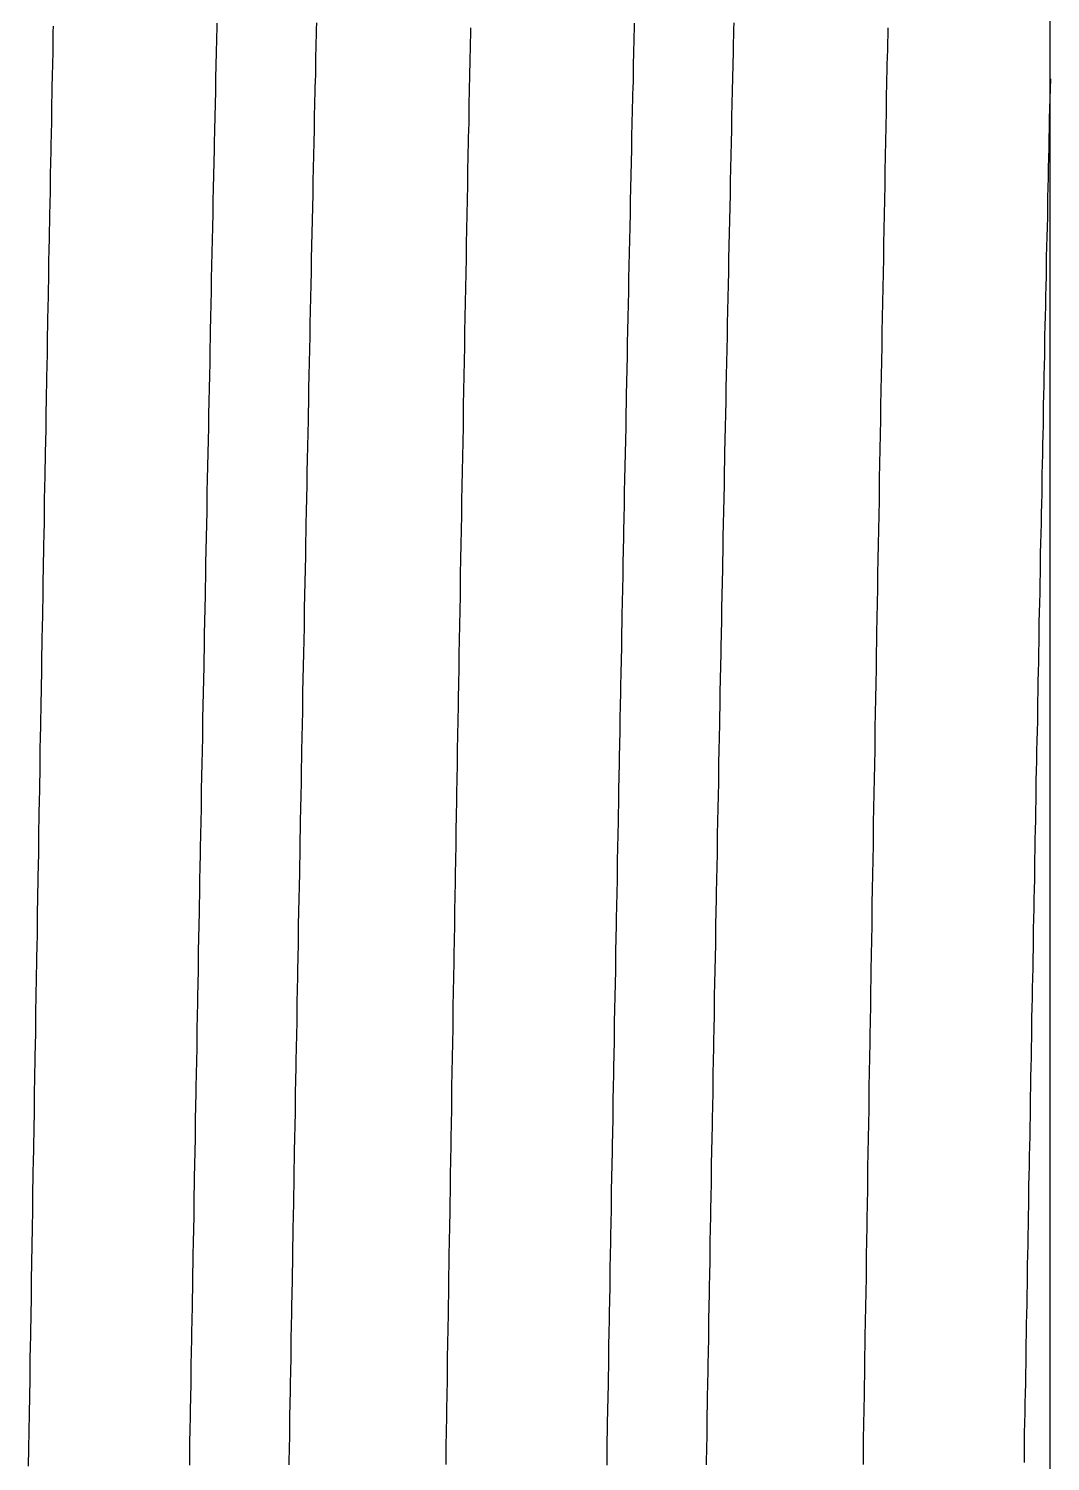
# Model space of a CAD drawing. Header units: millimetres. Extents: x 0 to 3800, y -67 to 2530.
# Drawn here: x 2294.82 to 2298.59, y 898.09 to 903.38 of the extents above; entities that cross this region are included whole.
import ezdxf

# ---------------------------------------------------------------- set-up
doc = ezdxf.new("R2010")
doc.units = ezdxf.units.MM
doc.layers.add('내부선 및 부속', color=4, linetype='Continuous')

msp = doc.modelspace()

# ---------------------------------------------------------------- linework, layer by layer
at = {"layer": '내부선 및 부속', "linetype": 'Continuous'}
msp.add_line((2298.5944, 874.4582), (2298.5944, 911.1466), dxfattribs=at)
at = {"layer": '내부선 및 부속', "linetype": 'Continuous', "flags": 128}
for points in [[(2294.8249, 898.0727), (2294.8249, 898.0947), (2294.8259, 898.1157), (2294.8259, 898.1377), (2294.8259, 898.1587), (2294.8269, 898.1807), (2294.8269, 898.2017), (2294.8269, 898.2227), (2294.8279, 898.2447), (2294.8279, 898.2657), (2294.8279, 898.2877), (2294.8289, 898.3087), (2294.8289, 898.3307), (2294.8289, 898.3517), (2294.8299, 898.3727), (2294.8299, 898.3947), (2294.8299, 898.4157), (2294.8309, 898.4377), (2294.8309, 898.4587), (2294.8309, 898.4807), (2294.8319, 898.5017), (2294.8319, 898.5227), (2294.8329, 898.5447), (2294.8329, 898.5657), (2294.8329, 898.5877), (2294.8339, 898.6087), (2294.8339, 898.6307), (2294.8339, 898.6517), (2294.8349, 898.6727), (2294.8349, 898.6947), (2294.8349, 898.7157), (2294.8359, 898.7377), (2294.8359, 898.7587), (2294.8359, 898.7807), (2294.8369, 898.8017), (2294.8369, 898.8227), (2294.8369, 898.8447), (2294.8379, 898.8657), (2294.8379, 898.8877), (2294.8379, 898.9087), (2294.8389, 898.9297), (2294.8389, 898.9517), (2294.8389, 898.9727), (2294.8399, 898.9947), (2294.8399, 899.0157), (2294.8399, 899.0377), (2294.8409, 899.0587), (2294.8409, 899.0797), (2294.8409, 899.1017), (2294.8419, 899.1227), (2294.8419, 899.1447), (2294.8419, 899.1657), (2294.8429, 899.1877), (2294.8429, 899.2087), (2294.8439, 899.2297), (2294.8439, 899.2297), (2294.8439, 899.2517), (2294.8439, 899.2727), (2294.8449, 899.2947), (2294.8449, 899.3157), (2294.8449, 899.3377), (2294.8459, 899.3587), (2294.8459, 899.3797), (2294.8459, 899.4017), (2294.8469, 899.4227), (2294.8469, 899.4447), (2294.8469, 899.4657), (2294.8479, 899.4877), (2294.8479, 899.5087), (2294.8479, 899.5297), (2294.8489, 899.5517), (2294.8489, 899.5727), (2294.8489, 899.5947), (2294.8499, 899.6157), (2294.8499, 899.6377), (2294.8509, 899.6587), (2294.8509, 899.6797), (2294.8509, 899.7017), (2294.8519, 899.7227), (2294.8519, 899.7447), (2294.8519, 899.7657), (2294.8529, 899.7877), (2294.8529, 899.8087), (2294.8529, 899.8297), (2294.8539, 899.8517), (2294.8539, 899.8727), (2294.8539, 899.8947), (2294.8549, 899.9157), (2294.8549, 899.9367), (2294.8549, 899.9587), (2294.8559, 899.9797), (2294.8559, 900.0017), (2294.8569, 900.0227), (2294.8569, 900.0447), (2294.8569, 900.0657), (2294.8579, 900.0867), (2294.8579, 900.1087), (2294.8579, 900.1297), (2294.8589, 900.1517), (2294.8589, 900.1727), (2294.8589, 900.1947), (2294.8599, 900.2157), (2294.8599, 900.2367), (2294.8599, 900.2587), (2294.8609, 900.2797), (2294.8609, 900.3017), (2294.8619, 900.3227), (2294.8619, 900.3447), (2294.8619, 900.3657), (2294.8629, 900.3867), (2294.8629, 900.4087), (2294.8629, 900.4297), (2294.8639, 900.4517), (2294.8639, 900.4727), (2294.8639, 900.4947), (2294.8649, 900.5157), (2294.8649, 900.5367), (2294.8659, 900.5587), (2294.8659, 900.5797), (2294.8659, 900.6017), (2294.8669, 900.6227), (2294.8669, 900.6447), (2294.8669, 900.6657), (2294.8679, 900.6867), (2294.8679, 900.7087), (2294.8679, 900.7297), (2294.8689, 900.7517), (2294.8689, 900.7727), (2294.8699, 900.7937), (2294.8699, 900.8157), (2294.8699, 900.8367), (2294.8709, 900.8587), (2294.8709, 900.8797), (2294.8709, 900.9017), (2294.8719, 900.9227), (2294.8719, 900.9437), (2294.8719, 900.9657), (2294.8729, 900.9867), (2294.8729, 901.0087), (2294.8739, 901.0297), (2294.8739, 901.0517), (2294.8739, 901.0727), (2294.8749, 901.0937), (2294.8749, 901.1157), (2294.8749, 901.1367), (2294.8759, 901.1587), (2294.8759, 901.1797), (2294.8769, 901.2017), (2294.8769, 901.2227), (2294.8769, 901.2437), (2294.8779, 901.2657), (2294.8779, 901.2867), (2294.8779, 901.3087), (2294.8789, 901.3297), (2294.8789, 901.3517), (2294.8799, 901.3727), (2294.8799, 901.3727), (2294.8799, 901.3937), (2294.8799, 901.4157), (2294.8809, 901.4367), (2294.8809, 901.4587), (2294.8809, 901.4797), (2294.8819, 901.5017), (2294.8819, 901.5227), (2294.8829, 901.5437), (2294.8829, 901.5657), (2294.8829, 901.5867), (2294.8839, 901.6087), (2294.8839, 901.6297), (2294.8839, 901.6507), (2294.8849, 901.6727), (2294.8849, 901.6937), (2294.8859, 901.7157), (2294.8859, 901.7367), (2294.8859, 901.7587), (2294.8869, 901.7797), (2294.8869, 901.8007), (2294.8869, 901.8227), (2294.8879, 901.8437), (2294.8879, 901.8657), (2294.8889, 901.8867), (2294.8889, 901.9087), (2294.8889, 901.9297), (2294.8899, 901.9507), (2294.8899, 901.9727), (2294.8909, 901.9937), (2294.8909, 902.0157), (2294.8909, 902.0367), (2294.8919, 902.0587), (2294.8919, 902.0797), (2294.8919, 902.1007), (2294.8929, 902.1227), (2294.8929, 902.1437), (2294.8939, 902.1657), (2294.8939, 902.1867), (2294.8939, 902.2087), (2294.8949, 902.2297), (2294.8949, 902.2507), (2294.8959, 902.2727), (2294.8959, 902.2937), (2294.8959, 902.3157), (2294.8969, 902.3367), (2294.8969, 902.3587), (2294.8979, 902.3797), (2294.8979, 902.4007), (2294.8979, 902.4227), (2294.8989, 902.4437), (2294.8989, 902.4657), (2294.8999, 902.4867), (2294.8999, 902.5077), (2294.8999, 902.5297), (2294.9009, 902.5507), (2294.9009, 902.5727), (2294.9019, 902.5937), (2294.9019, 902.6157), (2294.9019, 902.6367), (2294.9029, 902.6577), (2294.9029, 902.6797), (2294.9029, 902.7007), (2294.9039, 902.7227), (2294.9039, 902.7437), (2294.9049, 902.7657), (2294.9049, 902.7867), (2294.9059, 902.8077), (2294.9059, 902.8297), (2294.9059, 902.8507), (2294.9069, 902.8727), (2294.9069, 902.8937), (2294.9079, 902.9157), (2294.9079, 902.9367), (2294.9079, 902.9577), (2294.9089, 902.9797), (2294.9089, 903.0007), (2294.9099, 903.0227), (2294.9099, 903.0437), (2294.9099, 903.0657), (2294.9109, 903.0867), (2294.9109, 903.1077), (2294.9119, 903.1297), (2294.9119, 903.1507), (2294.9119, 903.1727), (2294.9129, 903.1937), (2294.9129, 903.2147), (2294.9139, 903.2367), (2294.9139, 903.2577), (2294.9149, 903.2797), (2294.9149, 903.3007), (2294.9149, 903.3227), (2294.9159, 903.3437), (2294.9159, 903.3647), (2294.9169, 903.3867)], [(2295.5189, 903.3977), (2295.5189, 903.3737), (2295.5179, 903.3497), (2295.5179, 903.3257), (2295.5169, 903.3017), (2295.5169, 903.3017), (2295.5169, 903.2787), (2295.5159, 903.2547), (2295.5159, 903.2307), (2295.5149, 903.2067), (2295.5149, 903.1827), (2295.5139, 903.1587), (2295.5139, 903.1347), (2295.5129, 903.1107), (2295.5129, 903.0877), (2295.5119, 903.0637), (2295.5119, 903.0397), (2295.5109, 903.0157), (2295.5109, 902.9917), (2295.5099, 902.9677), (2295.5099, 902.9437), (2295.5089, 902.9207), (2295.5079, 902.8967), (2295.5079, 902.8727), (2295.5069, 902.8487), (2295.5069, 902.8247), (2295.5059, 902.8007), (2295.5059, 902.7767), (2295.5049, 902.7537), (2295.5049, 902.7297), (2295.5039, 902.7057), (2295.5039, 902.6817), (2295.5029, 902.6577), (2295.5029, 902.6337), (2295.5019, 902.6097), (2295.5019, 902.5867), (2295.5009, 902.5627), (2295.5009, 902.5387), (2295.4999, 902.5147), (2295.4999, 902.4907), (2295.4989, 902.4667), (2295.4989, 902.4427), (2295.4979, 902.4187), (2295.4979, 902.3957), (2295.4969, 902.3717), (2295.4969, 902.3477), (2295.4959, 902.3237), (2295.4959, 902.2997), (2295.4949, 902.2757), (2295.4949, 902.2517), (2295.4949, 902.2287), (2295.4939, 902.2047), (2295.4939, 902.1807), (2295.4929, 902.1567), (2295.4929, 902.1327), (2295.4919, 902.1087), (2295.4919, 902.0847), (2295.4909, 902.0617), (2295.4909, 902.0377), (2295.4899, 902.0137), (2295.4899, 901.9897), (2295.4889, 901.9657), (2295.4889, 901.9417), (2295.4879, 901.9177), (2295.4879, 901.8937), (2295.4869, 901.8707), (2295.4869, 901.8467), (2295.4859, 901.8227), (2295.4859, 901.7987), (2295.4849, 901.7747), (2295.4849, 901.7507), (2295.4839, 901.7267), (2295.4839, 901.7037), (2295.4829, 901.6797), (2295.4829, 901.6557), (2295.4829, 901.6317), (2295.4819, 901.6077), (2295.4819, 901.5837), (2295.4809, 901.5597), (2295.4809, 901.5367), (2295.4799, 901.5127), (2295.4799, 901.4887), (2295.4789, 901.4647), (2295.4789, 901.4407), (2295.4779, 901.4167), (2295.4779, 901.3927), (2295.4769, 901.3687), (2295.4769, 901.3457), (2295.4759, 901.3217), (2295.4759, 901.2977), (2295.4759, 901.2737), (2295.4749, 901.2497), (2295.4749, 901.2257), (2295.4739, 901.2017), (2295.4739, 901.1787), (2295.4729, 901.1547), (2295.4729, 901.1307), (2295.4719, 901.1067), (2295.4719, 901.0827), (2295.4709, 901.0587), (2295.4709, 901.0347), (2295.4709, 901.0117), (2295.4699, 900.9877), (2295.4699, 900.9637), (2295.4689, 900.9397), (2295.4689, 900.9157), (2295.4689, 900.9157), (2295.4679, 900.8917), (2295.4679, 900.8677), (2295.4669, 900.8437), (2295.4669, 900.8207), (2295.4659, 900.7967), (2295.4659, 900.7727), (2295.4659, 900.7487), (2295.4649, 900.7247), (2295.4649, 900.7007), (2295.4639, 900.6767), (2295.4639, 900.6537), (2295.4629, 900.6297), (2295.4629, 900.6057), (2295.4619, 900.5817), (2295.4619, 900.5577), (2295.4619, 900.5337), (2295.4609, 900.5097), (2295.4609, 900.4867), (2295.4599, 900.4627), (2295.4599, 900.4387), (2295.4589, 900.4147), (2295.4589, 900.3907), (2295.4579, 900.3667), (2295.4579, 900.3427), (2295.4579, 900.3187), (2295.4569, 900.2957), (2295.4569, 900.2717), (2295.4559, 900.2477), (2295.4559, 900.2237), (2295.4549, 900.1997), (2295.4549, 900.1757), (2295.4539, 900.1517), (2295.4539, 900.1287), (2295.4539, 900.1047), (2295.4529, 900.0807), (2295.4529, 900.0567), (2295.4519, 900.0327), (2295.4519, 900.0087), (2295.4509, 899.9847), (2295.4509, 899.9617), (2295.4509, 899.9377), (2295.4499, 899.9137), (2295.4499, 899.8897), (2295.4489, 899.8657), (2295.4489, 899.8417), (2295.4479, 899.8177), (2295.4479, 899.7937), (2295.4479, 899.7707), (2295.4469, 899.7467), (2295.4469, 899.7227), (2295.4459, 899.6987), (2295.4459, 899.6747), (2295.4449, 899.6507), (2295.4449, 899.6267), (2295.4449, 899.6037), (2295.4439, 899.5797), (2295.4439, 899.5557), (2295.4429, 899.5317), (2295.4429, 899.5077), (2295.4419, 899.4837), (2295.4419, 899.4597), (2295.4419, 899.4367), (2295.4409, 899.4127), (2295.4409, 899.3887), (2295.4399, 899.3647), (2295.4399, 899.3407), (2295.4389, 899.3167), (2295.4389, 899.2927), (2295.4389, 899.2687), (2295.4379, 899.2457), (2295.4379, 899.2217), (2295.4369, 899.1977), (2295.4369, 899.1737), (2295.4359, 899.1497), (2295.4359, 899.1257), (2295.4359, 899.1017), (2295.4349, 899.0787), (2295.4349, 899.0547), (2295.4339, 899.0307), (2295.4339, 899.0067), (2295.4339, 898.9827), (2295.4329, 898.9587), (2295.4329, 898.9347), (2295.4319, 898.9107), (2295.4319, 898.8877), (2295.4309, 898.8637), (2295.4309, 898.8397), (2295.4309, 898.8157), (2295.4299, 898.7917), (2295.4299, 898.7677), (2295.4289, 898.7437), (2295.4289, 898.7207), (2295.4279, 898.6967), (2295.4279, 898.6727), (2295.4279, 898.6487), (2295.4269, 898.6247), (2295.4269, 898.6007), (2295.4259, 898.5767), (2295.4259, 898.5537), (2295.4259, 898.5297), (2295.4259, 898.5297), (2295.4249, 898.5057), (2295.4249, 898.4817), (2295.4239, 898.4577), (2295.4239, 898.4337), (2295.4239, 898.4097), (2295.4229, 898.3857), (2295.4229, 898.3627), (2295.4219, 898.3387), (2295.4219, 898.3147), (2295.4209, 898.2907), (2295.4209, 898.2667), (2295.4209, 898.2427), (2295.4199, 898.2187), (2295.4199, 898.1957), (2295.4189, 898.1717), (2295.4189, 898.1477), (2295.4189, 898.1237), (2295.4179, 898.0997), (2295.4179, 898.0757)], [(2295.8869, 903.3987), (2295.8859, 903.3747), (2295.8859, 903.3507), (2295.8849, 903.3267), (2295.8849, 903.3037), (2295.8839, 903.2797), (2295.8839, 903.2797), (2295.8839, 903.2557), (2295.8829, 903.2317), (2295.8829, 903.2077), (2295.8819, 903.1837), (2295.8809, 903.1597), (2295.8809, 903.1367), (2295.8799, 903.1127), (2295.8799, 903.0887), (2295.8789, 903.0647), (2295.8789, 903.0407), (2295.8779, 903.0167), (2295.8779, 902.9927), (2295.8769, 902.9697), (2295.8769, 902.9457), (2295.8759, 902.9217), (2295.8759, 902.8977), (2295.8749, 902.8737), (2295.8749, 902.8497), (2295.8739, 902.8257), (2295.8739, 902.8017), (2295.8729, 902.7787), (2295.8729, 902.7547), (2295.8719, 902.7307), (2295.8719, 902.7067), (2295.8709, 902.6827), (2295.8709, 902.6587), (2295.8699, 902.6347), (2295.8699, 902.6117), (2295.8689, 902.5877), (2295.8689, 902.5637), (2295.8679, 902.5397), (2295.8679, 902.5157), (2295.8669, 902.4917), (2295.8669, 902.4677), (2295.8659, 902.4447), (2295.8659, 902.4207), (2295.8649, 902.3967), (2295.8649, 902.3727), (2295.8639, 902.3487), (2295.8639, 902.3247), (2295.8629, 902.3007), (2295.8629, 902.2777), (2295.8619, 902.2537), (2295.8619, 902.2297), (2295.8609, 902.2057), (2295.8609, 902.1817), (2295.8599, 902.1577), (2295.8599, 902.1337), (2295.8589, 902.1097), (2295.8589, 902.0867), (2295.8579, 902.0627), (2295.8579, 902.0387), (2295.8569, 902.0147), (2295.8569, 901.9907), (2295.8559, 901.9667), (2295.8559, 901.9427), (2295.8559, 901.9197), (2295.8549, 901.8957), (2295.8549, 901.8717), (2295.8539, 901.8477), (2295.8539, 901.8237), (2295.8529, 901.7997), (2295.8529, 901.7757), (2295.8519, 901.7527), (2295.8519, 901.7287), (2295.8509, 901.7047), (2295.8509, 901.6807), (2295.8499, 901.6567), (2295.8499, 901.6327), (2295.8489, 901.6087), (2295.8489, 901.5847), (2295.8479, 901.5617), (2295.8479, 901.5377), (2295.8479, 901.5137), (2295.8469, 901.4897), (2295.8469, 901.4657), (2295.8459, 901.4417), (2295.8459, 901.4177), (2295.8449, 901.3947), (2295.8449, 901.3707), (2295.8439, 901.3467), (2295.8439, 901.3227), (2295.8429, 901.2987), (2295.8429, 901.2747), (2295.8419, 901.2507), (2295.8419, 901.2277), (2295.8409, 901.2037), (2295.8409, 901.1797), (2295.8409, 901.1557), (2295.8399, 901.1317), (2295.8399, 901.1077), (2295.8389, 901.0837), (2295.8389, 901.0597), (2295.8379, 901.0367), (2295.8379, 901.0127), (2295.8369, 900.9887), (2295.8369, 900.9647), (2295.8359, 900.9407), (2295.8359, 900.9167), (2295.8359, 900.8927), (2295.8359, 900.8927), (2295.8349, 900.8697), (2295.8349, 900.8457), (2295.8339, 900.8217), (2295.8339, 900.7977), (2295.8329, 900.7737), (2295.8329, 900.7497), (2295.8319, 900.7257), (2295.8319, 900.7027), (2295.8319, 900.6787), (2295.8309, 900.6547), (2295.8309, 900.6307), (2295.8299, 900.6067), (2295.8299, 900.5827), (2295.8289, 900.5587), (2295.8289, 900.5347), (2295.8279, 900.5117), (2295.8279, 900.4877), (2295.8269, 900.4637), (2295.8269, 900.4397), (2295.8269, 900.4157), (2295.8259, 900.3917), (2295.8259, 900.3677), (2295.8249, 900.3447), (2295.8249, 900.3207), (2295.8239, 900.2967), (2295.8239, 900.2727), (2295.8239, 900.2487), (2295.8229, 900.2247), (2295.8229, 900.2007), (2295.8219, 900.1777), (2295.8219, 900.1537), (2295.8209, 900.1297), (2295.8209, 900.1057), (2295.8199, 900.0817), (2295.8199, 900.0577), (2295.8199, 900.0337), (2295.8189, 900.0097), (2295.8189, 899.9867), (2295.8179, 899.9627), (2295.8179, 899.9387), (2295.8169, 899.9147), (2295.8169, 899.8907), (2295.8169, 899.8667), (2295.8159, 899.8427), (2295.8159, 899.8197), (2295.8149, 899.7957), (2295.8149, 899.7717), (2295.8139, 899.7477), (2295.8139, 899.7237), (2295.8139, 899.6997), (2295.8129, 899.6757), (2295.8129, 899.6527), (2295.8119, 899.6287), (2295.8119, 899.6047), (2295.8109, 899.5807), (2295.8109, 899.5567), (2295.8109, 899.5327), (2295.8099, 899.5087), (2295.8099, 899.4847), (2295.8089, 899.4617), (2295.8089, 899.4377), (2295.8079, 899.4137), (2295.8079, 899.3897), (2295.8079, 899.3657), (2295.8069, 899.3417), (2295.8069, 899.3177), (2295.8059, 899.2947), (2295.8059, 899.2707), (2295.8049, 899.2467), (2295.8049, 899.2227), (2295.8049, 899.1987), (2295.8039, 899.1747), (2295.8039, 899.1507), (2295.8029, 899.1277), (2295.8029, 899.1037), (2295.8019, 899.0797), (2295.8019, 899.0557), (2295.8019, 899.0317), (2295.8009, 899.0077), (2295.8009, 898.9837), (2295.7999, 898.9597), (2295.7999, 898.9367), (2295.7999, 898.9127), (2295.7989, 898.8887), (2295.7989, 898.8647), (2295.7979, 898.8407), (2295.7979, 898.8167), (2295.7969, 898.7927), (2295.7969, 898.7697), (2295.7969, 898.7457), (2295.7959, 898.7217), (2295.7959, 898.6977), (2295.7949, 898.6737), (2295.7949, 898.6497), (2295.7949, 898.6257), (2295.7939, 898.6017), (2295.7939, 898.5787), (2295.7929, 898.5547), (2295.7929, 898.5307), (2295.7919, 898.5067), (2295.7919, 898.5067), (2295.7919, 898.4827), (2295.7919, 898.4587), (2295.7909, 898.4347), (2295.7909, 898.4117), (2295.7899, 898.3877), (2295.7899, 898.3637), (2295.7899, 898.3397), (2295.7889, 898.3157), (2295.7889, 898.2917), (2295.7879, 898.2677), (2295.7879, 898.2447), (2295.7879, 898.2207), (2295.7869, 898.1967), (2295.7869, 898.1727), (2295.7859, 898.1487), (2295.7859, 898.1247), (2295.7849, 898.1007), (2295.7849, 898.0767)], [(2296.3649, 898.0787), (2296.3649, 898.1057), (2296.3659, 898.1327), (2296.3659, 898.1597), (2296.3669, 898.1867), (2296.3669, 898.2137), (2296.3669, 898.2137), (2296.3679, 898.2407), (2296.3679, 898.2677), (2296.3679, 898.2947), (2296.3689, 898.3217), (2296.3689, 898.3487), (2296.3699, 898.3757), (2296.3699, 898.4027), (2296.3709, 898.4297), (2296.3709, 898.4567), (2296.3709, 898.4837), (2296.3719, 898.5117), (2296.3719, 898.5387), (2296.3729, 898.5657), (2296.3729, 898.5927), (2296.3739, 898.6197), (2296.3739, 898.6467), (2296.3739, 898.6737), (2296.3749, 898.7007), (2296.3749, 898.7277), (2296.3759, 898.7547), (2296.3759, 898.7817), (2296.3769, 898.8087), (2296.3769, 898.8357), (2296.3769, 898.8627), (2296.3779, 898.8897), (2296.3779, 898.9167), (2296.3789, 898.9437), (2296.3789, 898.9707), (2296.3799, 898.9987), (2296.3799, 899.0257), (2296.3799, 899.0527), (2296.3809, 899.0797), (2296.3809, 899.1067), (2296.3819, 899.1337), (2296.3819, 899.1607), (2296.3829, 899.1877), (2296.3829, 899.2147), (2296.3839, 899.2417), (2296.3839, 899.2687), (2296.3839, 899.2957), (2296.3849, 899.3227), (2296.3849, 899.3497), (2296.3859, 899.3767), (2296.3859, 899.4037), (2296.3869, 899.4307), (2296.3869, 899.4577), (2296.3869, 899.4857), (2296.3879, 899.5127), (2296.3879, 899.5397), (2296.3889, 899.5667), (2296.3889, 899.5937), (2296.3899, 899.6207), (2296.3899, 899.6477), (2296.3909, 899.6747), (2296.3909, 899.7017), (2296.3909, 899.7287), (2296.3919, 899.7557), (2296.3919, 899.7827), (2296.3929, 899.8097), (2296.3929, 899.8367), (2296.3939, 899.8637), (2296.3939, 899.8907), (2296.3949, 899.9177), (2296.3949, 899.9447), (2296.3949, 899.9727), (2296.3959, 899.9997), (2296.3959, 900.0267), (2296.3969, 900.0537), (2296.3969, 900.0807), (2296.3979, 900.1077), (2296.3979, 900.1347), (2296.3989, 900.1617), (2296.3989, 900.1887), (2296.3999, 900.2157), (2296.3999, 900.2427), (2296.3999, 900.2697), (2296.4009, 900.2967), (2296.4009, 900.3237), (2296.4019, 900.3507), (2296.4019, 900.3777), (2296.4029, 900.4047), (2296.4029, 900.4317), (2296.4039, 900.4597), (2296.4039, 900.4867), (2296.4049, 900.5137), (2296.4049, 900.5407), (2296.4049, 900.5677), (2296.4059, 900.5947), (2296.4059, 900.6217), (2296.4069, 900.6487), (2296.4069, 900.6757), (2296.4079, 900.7027), (2296.4079, 900.7297), (2296.4089, 900.7567), (2296.4089, 900.7837), (2296.4099, 900.8107), (2296.4099, 900.8377), (2296.4109, 900.8647), (2296.4109, 900.8917), (2296.4109, 900.9187), (2296.4109, 900.9187), (2296.4119, 900.9467), (2296.4119, 900.9737), (2296.4129, 901.0007), (2296.4129, 901.0277), (2296.4139, 901.0547), (2296.4139, 901.0817), (2296.4149, 901.1087), (2296.4149, 901.1357), (2296.4159, 901.1627), (2296.4159, 901.1897), (2296.4169, 901.2167), (2296.4169, 901.2437), (2296.4179, 901.2707), (2296.4179, 901.2977), (2296.4179, 901.3247), (2296.4189, 901.3517), (2296.4189, 901.3787), (2296.4199, 901.4057), (2296.4199, 901.4337), (2296.4209, 901.4607), (2296.4209, 901.4877), (2296.4219, 901.5147), (2296.4219, 901.5417), (2296.4229, 901.5687), (2296.4229, 901.5957), (2296.4239, 901.6227), (2296.4239, 901.6497), (2296.4249, 901.6767), (2296.4249, 901.7037), (2296.4259, 901.7307), (2296.4259, 901.7577), (2296.4269, 901.7847), (2296.4269, 901.8117), (2296.4279, 901.8387), (2296.4279, 901.8657), (2296.4289, 901.8927), (2296.4289, 901.9207), (2296.4299, 901.9477), (2296.4299, 901.9747), (2296.4299, 902.0017), (2296.4309, 902.0287), (2296.4309, 902.0557), (2296.4319, 902.0827), (2296.4319, 902.1097), (2296.4329, 902.1367), (2296.4329, 902.1637), (2296.4339, 902.1907), (2296.4339, 902.2177), (2296.4349, 902.2447), (2296.4349, 902.2717), (2296.4359, 902.2987), (2296.4359, 902.3257), (2296.4369, 902.3527), (2296.4369, 902.3797), (2296.4379, 902.4077), (2296.4379, 902.4347), (2296.4389, 902.4617), (2296.4389, 902.4887), (2296.4399, 902.5157), (2296.4399, 902.5427), (2296.4409, 902.5697), (2296.4409, 902.5967), (2296.4419, 902.6237), (2296.4419, 902.6507), (2296.4429, 902.6777), (2296.4429, 902.7047), (2296.4439, 902.7317), (2296.4439, 902.7587), (2296.4449, 902.7857), (2296.4449, 902.8127), (2296.4459, 902.8397), (2296.4459, 902.8667), (2296.4469, 902.8937), (2296.4469, 902.9217), (2296.4479, 902.9487), (2296.4479, 902.9757), (2296.4489, 903.0027), (2296.4499, 903.0297), (2296.4499, 903.0567), (2296.4509, 903.0837), (2296.4509, 903.1107), (2296.4519, 903.1377), (2296.4519, 903.1647), (2296.4529, 903.1917), (2296.4529, 903.2187), (2296.4539, 903.2457), (2296.4539, 903.2727), (2296.4549, 903.2997), (2296.4549, 903.3267), (2296.4559, 903.3537), (2296.4559, 903.3807)], [(2297.0589, 903.3977), (2297.0589, 903.3737), (2297.0579, 903.3497), (2297.0579, 903.3257), (2297.0569, 903.3017), (2297.0569, 903.3017), (2297.0569, 903.2787), (2297.0559, 903.2547), (2297.0559, 903.2307), (2297.0549, 903.2067), (2297.0549, 903.1827), (2297.0539, 903.1587), (2297.0529, 903.1347), (2297.0529, 903.1117), (2297.0519, 903.0877), (2297.0519, 903.0637), (2297.0509, 903.0397), (2297.0509, 903.0157), (2297.0499, 902.9917), (2297.0499, 902.9677), (2297.0489, 902.9437), (2297.0489, 902.9207), (2297.0479, 902.8967), (2297.0479, 902.8727), (2297.0469, 902.8487), (2297.0469, 902.8247), (2297.0459, 902.8007), (2297.0459, 902.7767), (2297.0449, 902.7537), (2297.0449, 902.7297), (2297.0439, 902.7057), (2297.0439, 902.6817), (2297.0429, 902.6577), (2297.0429, 902.6337), (2297.0419, 902.6097), (2297.0419, 902.5867), (2297.0409, 902.5627), (2297.0409, 902.5387), (2297.0399, 902.5147), (2297.0399, 902.4907), (2297.0389, 902.4667), (2297.0389, 902.4427), (2297.0379, 902.4187), (2297.0379, 902.3957), (2297.0369, 902.3717), (2297.0369, 902.3477), (2297.0359, 902.3237), (2297.0359, 902.2997), (2297.0349, 902.2757), (2297.0349, 902.2517), (2297.0339, 902.2287), (2297.0339, 902.2047), (2297.0329, 902.1807), (2297.0329, 902.1567), (2297.0319, 902.1327), (2297.0319, 902.1087), (2297.0309, 902.0847), (2297.0309, 902.0617), (2297.0299, 902.0377), (2297.0299, 902.0137), (2297.0299, 901.9897), (2297.0289, 901.9657), (2297.0289, 901.9417), (2297.0279, 901.9177), (2297.0279, 901.8937), (2297.0269, 901.8707), (2297.0269, 901.8467), (2297.0259, 901.8227), (2297.0259, 901.7987), (2297.0249, 901.7747), (2297.0249, 901.7507), (2297.0239, 901.7267), (2297.0239, 901.7037), (2297.0229, 901.6797), (2297.0229, 901.6557), (2297.0219, 901.6317), (2297.0219, 901.6077), (2297.0209, 901.5837), (2297.0209, 901.5597), (2297.0199, 901.5367), (2297.0199, 901.5127), (2297.0199, 901.4887), (2297.0189, 901.4647), (2297.0189, 901.4407), (2297.0179, 901.4167), (2297.0179, 901.3927), (2297.0169, 901.3697), (2297.0169, 901.3457), (2297.0159, 901.3217), (2297.0159, 901.2977), (2297.0149, 901.2737), (2297.0149, 901.2497), (2297.0139, 901.2257), (2297.0139, 901.2017), (2297.0139, 901.1787), (2297.0129, 901.1547), (2297.0129, 901.1307), (2297.0119, 901.1067), (2297.0119, 901.0827), (2297.0109, 901.0587), (2297.0109, 901.0347), (2297.0099, 901.0117), (2297.0099, 900.9877), (2297.0089, 900.9637), (2297.0089, 900.9397), (2297.0089, 900.9157), (2297.0089, 900.9157), (2297.0079, 900.8917), (2297.0079, 900.8677), (2297.0069, 900.8447), (2297.0069, 900.8207), (2297.0059, 900.7967), (2297.0059, 900.7727), (2297.0049, 900.7487), (2297.0049, 900.7247), (2297.0039, 900.7007), (2297.0039, 900.6767), (2297.0039, 900.6537), (2297.0029, 900.6297), (2297.0029, 900.6057), (2297.0019, 900.5817), (2297.0019, 900.5577), (2297.0009, 900.5337), (2297.0009, 900.5097), (2296.9999, 900.4867), (2296.9999, 900.4627), (2296.9999, 900.4387), (2296.9989, 900.4147), (2296.9989, 900.3907), (2296.9979, 900.3667), (2296.9979, 900.3427), (2296.9969, 900.3187), (2296.9969, 900.2957), (2296.9959, 900.2717), (2296.9959, 900.2477), (2296.9959, 900.2237), (2296.9949, 900.1997), (2296.9949, 900.1757), (2296.9939, 900.1517), (2296.9939, 900.1287), (2296.9929, 900.1047), (2296.9929, 900.0807), (2296.9929, 900.0567), (2296.9919, 900.0327), (2296.9919, 900.0087), (2296.9909, 899.9847), (2296.9909, 899.9617), (2296.9899, 899.9377), (2296.9899, 899.9137), (2296.9899, 899.8897), (2296.9889, 899.8657), (2296.9889, 899.8417), (2296.9879, 899.8177), (2296.9879, 899.7937), (2296.9869, 899.7707), (2296.9869, 899.7467), (2296.9859, 899.7227), (2296.9859, 899.6987), (2296.9859, 899.6747), (2296.9849, 899.6507), (2296.9849, 899.6267), (2296.9839, 899.6037), (2296.9839, 899.5797), (2296.9829, 899.5557), (2296.9829, 899.5317), (2296.9829, 899.5077), (2296.9819, 899.4837), (2296.9819, 899.4597), (2296.9809, 899.4367), (2296.9809, 899.4127), (2296.9799, 899.3887), (2296.9799, 899.3647), (2296.9799, 899.3407), (2296.9789, 899.3167), (2296.9789, 899.2927), (2296.9779, 899.2687), (2296.9779, 899.2457), (2296.9779, 899.2217), (2296.9769, 899.1977), (2296.9769, 899.1737), (2296.9759, 899.1497), (2296.9759, 899.1257), (2296.9749, 899.1017), (2296.9749, 899.0787), (2296.9749, 899.0547), (2296.9739, 899.0307), (2296.9739, 899.0067), (2296.9729, 898.9827), (2296.9729, 898.9587), (2296.9719, 898.9347), (2296.9719, 898.9117), (2296.9719, 898.8877), (2296.9709, 898.8637), (2296.9709, 898.8397), (2296.9699, 898.8157), (2296.9699, 898.7917), (2296.9699, 898.7677), (2296.9689, 898.7437), (2296.9689, 898.7207), (2296.9679, 898.6967), (2296.9679, 898.6727), (2296.9669, 898.6487), (2296.9669, 898.6247), (2296.9669, 898.6007), (2296.9659, 898.5767), (2296.9659, 898.5537), (2296.9649, 898.5297), (2296.9649, 898.5297), (2296.9649, 898.5057), (2296.9649, 898.4817), (2296.9639, 898.4577), (2296.9639, 898.4337), (2296.9629, 898.4097), (2296.9629, 898.3857), (2296.9629, 898.3627), (2296.9619, 898.3387), (2296.9619, 898.3147), (2296.9609, 898.2907), (2296.9609, 898.2667), (2296.9599, 898.2427), (2296.9599, 898.2187), (2296.9599, 898.1957), (2296.9589, 898.1717), (2296.9589, 898.1477), (2296.9579, 898.1237), (2296.9579, 898.0997), (2296.9579, 898.0757)], [(2297.4269, 903.3987), (2297.4259, 903.3747), (2297.4259, 903.3507), (2297.4249, 903.3267), (2297.4239, 903.3037), (2297.4239, 903.2797), (2297.4239, 903.2797), (2297.4229, 903.2557), (2297.4229, 903.2317), (2297.4219, 903.2077), (2297.4219, 903.1837), (2297.4209, 903.1597), (2297.4209, 903.1367), (2297.4199, 903.1127), (2297.4199, 903.0887), (2297.4189, 903.0647), (2297.4189, 903.0407), (2297.4179, 903.0167), (2297.4179, 902.9927), (2297.4169, 902.9697), (2297.4169, 902.9457), (2297.4159, 902.9217), (2297.4159, 902.8977), (2297.4149, 902.8737), (2297.4149, 902.8497), (2297.4139, 902.8257), (2297.4139, 902.8017), (2297.4129, 902.7787), (2297.4129, 902.7547), (2297.4119, 902.7307), (2297.4119, 902.7067), (2297.4109, 902.6827), (2297.4109, 902.6587), (2297.4099, 902.6347), (2297.4099, 902.6117), (2297.4089, 902.5877), (2297.4089, 902.5637), (2297.4079, 902.5397), (2297.4079, 902.5157), (2297.4069, 902.4917), (2297.4069, 902.4677), (2297.4059, 902.4447), (2297.4059, 902.4207), (2297.4049, 902.3967), (2297.4049, 902.3727), (2297.4039, 902.3487), (2297.4039, 902.3247), (2297.4029, 902.3007), (2297.4029, 902.2777), (2297.4019, 902.2537), (2297.4019, 902.2297), (2297.4009, 902.2057), (2297.4009, 902.1817), (2297.3999, 902.1577), (2297.3999, 902.1337), (2297.3989, 902.1097), (2297.3989, 902.0867), (2297.3979, 902.0627), (2297.3979, 902.0387), (2297.3969, 902.0147), (2297.3969, 901.9907), (2297.3959, 901.9667), (2297.3959, 901.9427), (2297.3949, 901.9197), (2297.3949, 901.8957), (2297.3939, 901.8717), (2297.3939, 901.8477), (2297.3929, 901.8237), (2297.3929, 901.7997), (2297.3929, 901.7757), (2297.3919, 901.7527), (2297.3919, 901.7287), (2297.3909, 901.7047), (2297.3909, 901.6807), (2297.3899, 901.6567), (2297.3899, 901.6327), (2297.3889, 901.6087), (2297.3889, 901.5847), (2297.3879, 901.5617), (2297.3879, 901.5377), (2297.3869, 901.5137), (2297.3869, 901.4897), (2297.3859, 901.4657), (2297.3859, 901.4417), (2297.3849, 901.4177), (2297.3849, 901.3947), (2297.3849, 901.3707), (2297.3839, 901.3467), (2297.3839, 901.3227), (2297.3829, 901.2987), (2297.3829, 901.2747), (2297.3819, 901.2507), (2297.3819, 901.2277), (2297.3809, 901.2037), (2297.3809, 901.1797), (2297.3799, 901.1557), (2297.3799, 901.1317), (2297.3789, 901.1077), (2297.3789, 901.0837), (2297.3789, 901.0597), (2297.3779, 901.0367), (2297.3779, 901.0127), (2297.3769, 900.9887), (2297.3769, 900.9647), (2297.3759, 900.9407), (2297.3759, 900.9167), (2297.3749, 900.8927), (2297.3749, 900.8927), (2297.3749, 900.8697), (2297.3739, 900.8457), (2297.3739, 900.8217), (2297.3739, 900.7977), (2297.3729, 900.7737), (2297.3729, 900.7497), (2297.3719, 900.7257), (2297.3719, 900.7027), (2297.3709, 900.6787), (2297.3709, 900.6547), (2297.3699, 900.6307), (2297.3699, 900.6067), (2297.3699, 900.5827), (2297.3689, 900.5587), (2297.3689, 900.5347), (2297.3679, 900.5117), (2297.3679, 900.4877), (2297.3669, 900.4637), (2297.3669, 900.4397), (2297.3659, 900.4157), (2297.3659, 900.3917), (2297.3659, 900.3677), (2297.3649, 900.3447), (2297.3649, 900.3207), (2297.3639, 900.2967), (2297.3639, 900.2727), (2297.3629, 900.2487), (2297.3629, 900.2247), (2297.3619, 900.2007), (2297.3619, 900.1777), (2297.3619, 900.1537), (2297.3609, 900.1297), (2297.3609, 900.1057), (2297.3599, 900.0817), (2297.3599, 900.0577), (2297.3589, 900.0337), (2297.3589, 900.0097), (2297.3589, 899.9867), (2297.3579, 899.9627), (2297.3579, 899.9387), (2297.3569, 899.9147), (2297.3569, 899.8907), (2297.3559, 899.8667), (2297.3559, 899.8427), (2297.3549, 899.8197), (2297.3549, 899.7957), (2297.3549, 899.7717), (2297.3539, 899.7477), (2297.3539, 899.7237), (2297.3529, 899.6997), (2297.3529, 899.6757), (2297.3519, 899.6527), (2297.3519, 899.6287), (2297.3519, 899.6047), (2297.3509, 899.5807), (2297.3509, 899.5567), (2297.3499, 899.5327), (2297.3499, 899.5087), (2297.3489, 899.4847), (2297.3489, 899.4617), (2297.3489, 899.4377), (2297.3479, 899.4137), (2297.3479, 899.3897), (2297.3469, 899.3657), (2297.3469, 899.3417), (2297.3469, 899.3177), (2297.3459, 899.2947), (2297.3459, 899.2707), (2297.3449, 899.2467), (2297.3449, 899.2227), (2297.3439, 899.1987), (2297.3439, 899.1747), (2297.3439, 899.1507), (2297.3429, 899.1277), (2297.3429, 899.1037), (2297.3419, 899.0797), (2297.3419, 899.0557), (2297.3409, 899.0317), (2297.3409, 899.0077), (2297.3409, 898.9837), (2297.3399, 898.9597), (2297.3399, 898.9367), (2297.3389, 898.9127), (2297.3389, 898.8887), (2297.3389, 898.8647), (2297.3379, 898.8407), (2297.3379, 898.8167), (2297.3369, 898.7927), (2297.3369, 898.7697), (2297.3359, 898.7457), (2297.3359, 898.7217), (2297.3359, 898.6977), (2297.3349, 898.6737), (2297.3349, 898.6497), (2297.3339, 898.6257), (2297.3339, 898.6017), (2297.3339, 898.5787), (2297.3329, 898.5547), (2297.3329, 898.5307), (2297.3319, 898.5067), (2297.3319, 898.5067), (2297.3319, 898.4827), (2297.3309, 898.4587), (2297.3309, 898.4347), (2297.3309, 898.4117), (2297.3299, 898.3877), (2297.3299, 898.3637), (2297.3289, 898.3397), (2297.3289, 898.3157), (2297.3289, 898.2917), (2297.3279, 898.2677), (2297.3279, 898.2447), (2297.3269, 898.2207), (2297.3269, 898.1967), (2297.3269, 898.1727), (2297.3259, 898.1487), (2297.3259, 898.1247), (2297.3249, 898.1007), (2297.3249, 898.0767)], [(2297.9049, 898.0787), (2297.9049, 898.1057), (2297.9059, 898.1327), (2297.9059, 898.1597), (2297.9059, 898.1867), (2297.9069, 898.2137), (2297.9069, 898.2137), (2297.9069, 898.2407), (2297.9079, 898.2677), (2297.9079, 898.2947), (2297.9089, 898.3217), (2297.9089, 898.3487), (2297.9089, 898.3757), (2297.9099, 898.4027), (2297.9099, 898.4297), (2297.9109, 898.4567), (2297.9109, 898.4837), (2297.9119, 898.5117), (2297.9119, 898.5387), (2297.9119, 898.5657), (2297.9129, 898.5927), (2297.9129, 898.6197), (2297.9139, 898.6467), (2297.9139, 898.6737), (2297.9149, 898.7007), (2297.9149, 898.7277), (2297.9159, 898.7547), (2297.9159, 898.7817), (2297.9159, 898.8087), (2297.9169, 898.8357), (2297.9169, 898.8627), (2297.9179, 898.8897), (2297.9179, 898.9167), (2297.9189, 898.9437), (2297.9189, 898.9707), (2297.9189, 898.9987), (2297.9199, 899.0257), (2297.9199, 899.0527), (2297.9209, 899.0797), (2297.9209, 899.1067), (2297.9219, 899.1337), (2297.9219, 899.1607), (2297.9219, 899.1877), (2297.9229, 899.2147), (2297.9229, 899.2417), (2297.9239, 899.2687), (2297.9239, 899.2957), (2297.9249, 899.3227), (2297.9249, 899.3497), (2297.9259, 899.3767), (2297.9259, 899.4037), (2297.9259, 899.4307), (2297.9269, 899.4577), (2297.9269, 899.4857), (2297.9279, 899.5127), (2297.9279, 899.5397), (2297.9289, 899.5667), (2297.9289, 899.5937), (2297.9299, 899.6207), (2297.9299, 899.6477), (2297.9299, 899.6747), (2297.9309, 899.7017), (2297.9309, 899.7287), (2297.9319, 899.7557), (2297.9319, 899.7827), (2297.9329, 899.8097), (2297.9329, 899.8367), (2297.9339, 899.8637), (2297.9339, 899.8907), (2297.9339, 899.9177), (2297.9349, 899.9447), (2297.9349, 899.9727), (2297.9359, 899.9997), (2297.9359, 900.0267), (2297.9369, 900.0537), (2297.9369, 900.0807), (2297.9379, 900.1077), (2297.9379, 900.1347), (2297.9379, 900.1617), (2297.9389, 900.1887), (2297.9389, 900.2157), (2297.9399, 900.2427), (2297.9399, 900.2697), (2297.9409, 900.2967), (2297.9409, 900.3237), (2297.9419, 900.3507), (2297.9419, 900.3777), (2297.9429, 900.4047), (2297.9429, 900.4317), (2297.9429, 900.4597), (2297.9439, 900.4867), (2297.9439, 900.5137), (2297.9449, 900.5407), (2297.9449, 900.5677), (2297.9459, 900.5947), (2297.9459, 900.6217), (2297.9469, 900.6487), (2297.9469, 900.6757), (2297.9479, 900.7027), (2297.9479, 900.7297), (2297.9489, 900.7567), (2297.9489, 900.7837), (2297.9489, 900.8107), (2297.9499, 900.8377), (2297.9499, 900.8647), (2297.9509, 900.8917), (2297.9509, 900.9187), (2297.9509, 900.9187), (2297.9519, 900.9467), (2297.9519, 900.9737), (2297.9529, 901.0007), (2297.9529, 901.0277), (2297.9539, 901.0547), (2297.9539, 901.0817), (2297.9549, 901.1087), (2297.9549, 901.1357), (2297.9549, 901.1627), (2297.9559, 901.1897), (2297.9559, 901.2167), (2297.9569, 901.2437), (2297.9569, 901.2707), (2297.9579, 901.2977), (2297.9579, 901.3247), (2297.9589, 901.3517), (2297.9589, 901.3787), (2297.9599, 901.4057), (2297.9599, 901.4337), (2297.9609, 901.4607), (2297.9609, 901.4877), (2297.9619, 901.5147), (2297.9619, 901.5417), (2297.9629, 901.5687), (2297.9629, 901.5957), (2297.9639, 901.6227), (2297.9639, 901.6497), (2297.9649, 901.6767), (2297.9649, 901.7037), (2297.9649, 901.7307), (2297.9659, 901.7577), (2297.9659, 901.7847), (2297.9669, 901.8117), (2297.9669, 901.8387), (2297.9679, 901.8657), (2297.9679, 901.8927), (2297.9689, 901.9207), (2297.9689, 901.9477), (2297.9699, 901.9747), (2297.9699, 902.0017), (2297.9709, 902.0287), (2297.9709, 902.0557), (2297.9719, 902.0827), (2297.9719, 902.1097), (2297.9729, 902.1367), (2297.9729, 902.1637), (2297.9739, 902.1907), (2297.9739, 902.2177), (2297.9749, 902.2447), (2297.9749, 902.2717), (2297.9759, 902.2987), (2297.9759, 902.3257), (2297.9769, 902.3527), (2297.9769, 902.3797), (2297.9779, 902.4077), (2297.9779, 902.4347), (2297.9789, 902.4617), (2297.9789, 902.4887), (2297.9799, 902.5157), (2297.9799, 902.5427), (2297.9809, 902.5697), (2297.9809, 902.5967), (2297.9819, 902.6237), (2297.9819, 902.6507), (2297.9829, 902.6777), (2297.9829, 902.7047), (2297.9839, 902.7317), (2297.9839, 902.7587), (2297.9849, 902.7857), (2297.9849, 902.8127), (2297.9859, 902.8397), (2297.9859, 902.8667), (2297.9869, 902.8937), (2297.9869, 902.9217), (2297.9879, 902.9487), (2297.9879, 902.9757), (2297.9889, 903.0027), (2297.9889, 903.0297), (2297.9899, 903.0567), (2297.9899, 903.0837), (2297.9909, 903.1107), (2297.9909, 903.1377), (2297.9919, 903.1647), (2297.9919, 903.1917), (2297.9929, 903.2187), (2297.9929, 903.2457), (2297.9939, 903.2727), (2297.9949, 903.2997), (2297.9949, 903.3267), (2297.9959, 903.3537), (2297.9959, 903.3807)], [(2298.5949, 903.1917), (2298.5939, 903.1557), (2298.5929, 903.1187), (2298.5919, 903.0827), (2298.5909, 903.0457), (2298.5909, 903.0097), (2298.5899, 902.9737), (2298.5889, 902.9367), (2298.5879, 902.9007), (2298.5869, 902.8637), (2298.5869, 902.8277), (2298.5859, 902.7907), (2298.5849, 902.7547), (2298.5839, 902.7177), (2298.5839, 902.6817), (2298.5829, 902.6447), (2298.5819, 902.6087), (2298.5809, 902.5717), (2298.5799, 902.5357), (2298.5799, 902.4987), (2298.5789, 902.4627), (2298.5779, 902.4267), (2298.5769, 902.3897), (2298.5769, 902.3537), (2298.5759, 902.3167), (2298.5749, 902.2807), (2298.5739, 902.2437), (2298.5739, 902.2077), (2298.5729, 902.1707), (2298.5719, 902.1347), (2298.5709, 902.0977), (2298.5709, 902.0617), (2298.5699, 902.0247), (2298.5689, 901.9887), (2298.5689, 901.9517), (2298.5679, 901.9157), (2298.5669, 901.8787), (2298.5659, 901.8427), (2298.5659, 901.8067), (2298.5649, 901.7697), (2298.5639, 901.7337), (2298.5629, 901.6967), (2298.5629, 901.6607), (2298.5619, 901.6237), (2298.5609, 901.5877), (2298.5609, 901.5507), (2298.5599, 901.5147), (2298.5589, 901.4777), (2298.5579, 901.4417), (2298.5579, 901.4047), (2298.5569, 901.3687), (2298.5559, 901.3317), (2298.5559, 901.2957), (2298.5549, 901.2587), (2298.5539, 901.2227), (2298.5529, 901.1867), (2298.5529, 901.1497), (2298.5519, 901.1137), (2298.5509, 901.0767), (2298.5509, 901.0407), (2298.5499, 901.0037), (2298.5489, 900.9677), (2298.5489, 900.9307), (2298.5479, 900.8947), (2298.5469, 900.8577), (2298.5469, 900.8217), (2298.5459, 900.7847), (2298.5449, 900.7487), (2298.5439, 900.7117), (2298.5439, 900.6757), (2298.5429, 900.6387), (2298.5419, 900.6027), (2298.5419, 900.5667), (2298.5409, 900.5297), (2298.5399, 900.4937), (2298.5399, 900.4567), (2298.5389, 900.4207), (2298.5379, 900.3837), (2298.5379, 900.3477), (2298.5369, 900.3107), (2298.5359, 900.2747), (2298.5359, 900.2377), (2298.5349, 900.2017), (2298.5339, 900.1647), (2298.5339, 900.1287), (2298.5329, 900.0917), (2298.5319, 900.0557), (2298.5319, 900.0187), (2298.5309, 899.9827), (2298.5299, 899.9467), (2298.5299, 899.9097), (2298.5289, 899.8737), (2298.5279, 899.8367), (2298.5279, 899.8007), (2298.5269, 899.7637), (2298.5259, 899.7277), (2298.5259, 899.6907), (2298.5249, 899.6547), (2298.5239, 899.6177), (2298.5239, 899.5817), (2298.5229, 899.5447), (2298.5229, 899.5447), (2298.5219, 899.5087), (2298.5219, 899.4717), (2298.5209, 899.4357), (2298.5209, 899.3987), (2298.5199, 899.3627), (2298.5189, 899.3257), (2298.5189, 899.2897), (2298.5179, 899.2537), (2298.5169, 899.2167), (2298.5169, 899.1807), (2298.5159, 899.1437), (2298.5149, 899.1077), (2298.5149, 899.0707), (2298.5139, 899.0347), (2298.5129, 898.9977), (2298.5129, 898.9617), (2298.5119, 898.9247), (2298.5119, 898.8887), (2298.5109, 898.8517), (2298.5099, 898.8157), (2298.5099, 898.7787), (2298.5089, 898.7427), (2298.5079, 898.7057), (2298.5079, 898.6697), (2298.5069, 898.6337), (2298.5059, 898.5967), (2298.5059, 898.5607), (2298.5049, 898.5237), (2298.5049, 898.4877), (2298.5039, 898.4507), (2298.5029, 898.4147), (2298.5029, 898.3777), (2298.5019, 898.3417), (2298.5009, 898.3047), (2298.5009, 898.2687), (2298.4999, 898.2317), (2298.4989, 898.1957), (2298.4989, 898.1587), (2298.4979, 898.1227), (2298.4979, 898.0857)]]:
    msp.add_lwpolyline(points, dxfattribs=at)

doc.saveas('drawing.dxf')
